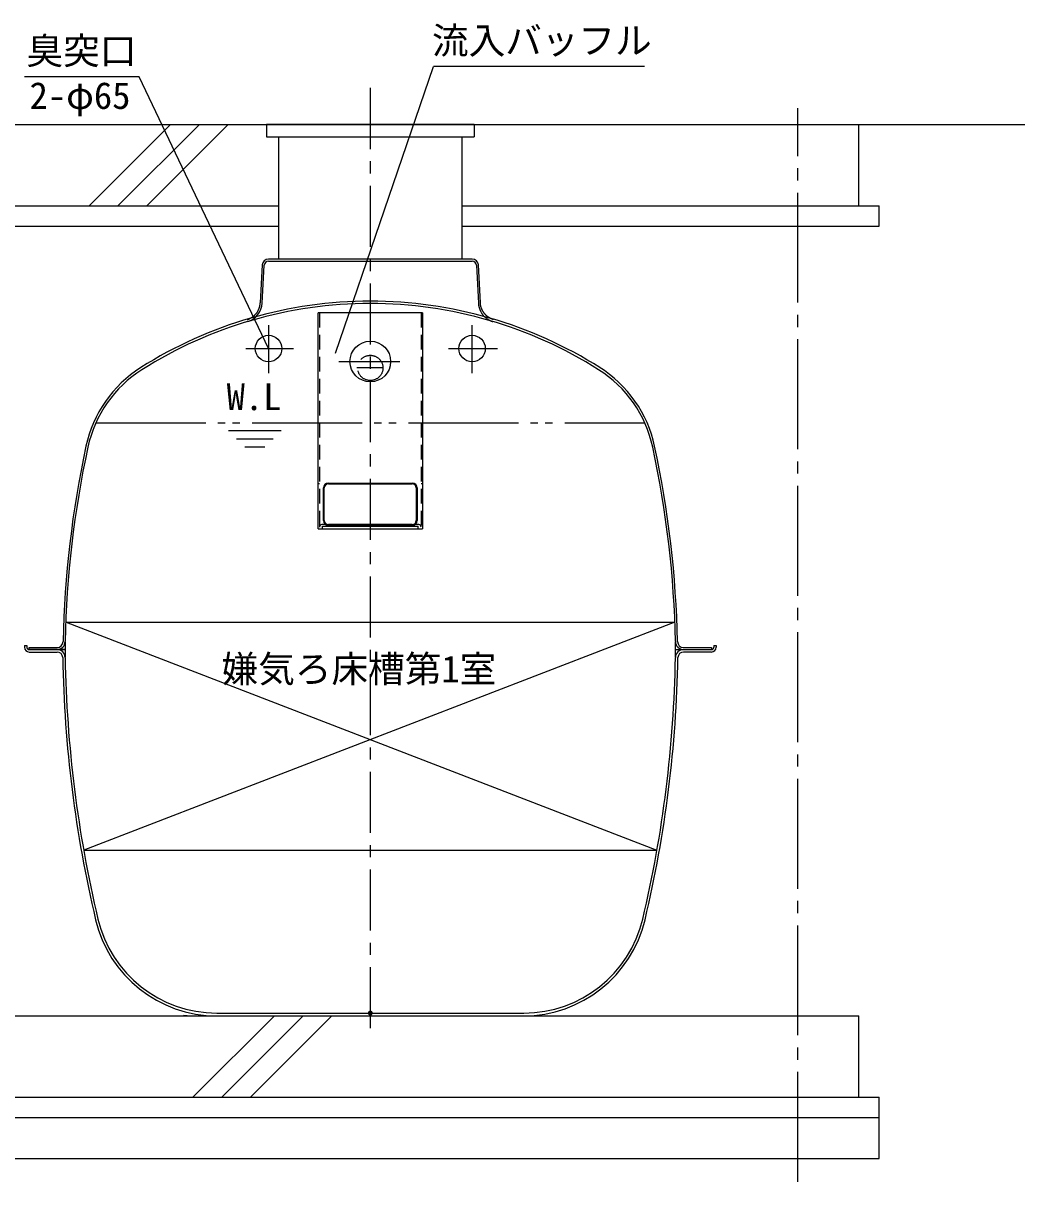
# Model space of a CAD drawing. Units: millimetres, scale not verified. Extents: x -11715 to 8910, y -9164 to 6308.
# Drawn here: x 449 to 2910, y -4311 to -1465 of the extents above; entities that cross this region are included whole.
import ezdxf
from ezdxf.enums import TextEntityAlignment as Align

# ---------------------------------------------------------------- set-up
doc = ezdxf.new("R2010")
doc.units = ezdxf.units.MM
doc.header["$LTSCALE"] = 30
for name, pattern in [('CHAIN1', [8, 5, -1, 1, -1]), ('CHAIN2', [12, 9, -1, 1, -1]), ('DASHED1', [1.8, 1.2, -0.6]), ('DASHED3', [4, 3, -1]), ('DOUBLE_CHAIN2', [12.8, 9, -1, 0.6, -0.6, 0.6, -1])]:
    doc.linetypes.add(name, pattern=pattern)
for name, color, linetype, lineweight in [('0-0_製作', 5, 'Continuous', 25), ('0-1_機器', 2, 'Continuous', 25), ('0-2_空気管', 3, 'Continuous', 25), ('0-5_09', 3, 'Continuous', 25), ('0-6_躯体', 3, 'Continuous', 25), ('0-D_文字', 7, 'Continuous', 25), ('0-E_08', 2, 'Continuous', 25)]:
    doc.layers.add(name, color=color, linetype=linetype, lineweight=lineweight)
doc.styles.add('ＭＳ ゴシック', font='')
doc.styles.get('ＭＳ ゴシック').set_extended_font_data('MS Gothic')

msp = doc.modelspace()

# ---------------------------------------------------------------- linework, layer by layer
at = {"layer": '0-0_製作', "color": 3}
for p in [(554.96, -2936.53), (598.07, -3496.53)]:
    msp.add_line(p, (2006.55, -3496.53), dxfattribs=at)
msp.add_lwpolyline([(554.96, -2936.53), (2050.42, -2936.53), (598.13, -3496.53)], dxfattribs=at)
at = {"layer": '0-1_機器'}
for p, q in [((102.34, -1713.55), (2910.42, -1713.55)), ((611.55, -1913.55), (811.55, -1713.55)), ((682.26, -1913.55), (882.26, -1713.55)), ((752.97, -1913.55), (952.97, -1713.55)), ((2502.34, -1913.55), (2502.34, -1713.55)), ((352.34, -1913.55), (1077.34, -1913.55)), ((1527.34, -1913.55), (2552.34, -1913.55)), ((2552.34, -1963.55), (2552.34, -1913.55)), ((352.34, -1963.55), (1077.34, -1963.55)), ((1527.34, -1963.55), (2552.34, -1963.55)), ((352.34, -3903.53), (2502.34, -3903.53)), ((866.55, -4103.53), (1066.55, -3903.53)), ((937.26, -4103.53), (1137.26, -3903.53)), ((1007.97, -4103.53), (1207.97, -3903.53)), ((2502.34, -4103.53), (2502.34, -3903.53)), ((52.34, -4103.53), (2552.34, -4103.53)), ((2552.34, -4253.53), (2552.34, -4103.53)), ((52.34, -4153.53), (2552.34, -4153.53)), ((52.34, -4253.53), (2552.34, -4253.53))]:
    msp.add_line(p, q, dxfattribs=at)
at = {"layer": '0-1_機器', "color": 3}
for p, q in [((1047.34, -1713.55), (1557.34, -1713.55)), ((1047.34, -1713.55), (1047.34, -1743.55)), ((1557.34, -1713.55), (1557.34, -1743.55)), ((1047.34, -1743.55), (1557.34, -1743.55))]:
    msp.add_line(p, q, dxfattribs=at)
at = {"layer": '0-2_空気管', "linetype": 'CHAIN1'}
for p, q in [((1302.34, -1623.9), (1302.34, -3959.19)), ((1052.34, -2206.17), (1052.34, -2324.67)), ((1552.34, -2324.67), (1552.34, -2206.17)), ((996.48, -2264.03), (1113.87, -2264.03)), ((1494.66, -2264.03), (1614.86, -2264.03)), ((1224.6, -2296.03), (1383.64, -2296.03))]:
    msp.add_line(p, q, dxfattribs=at)
at = {"layer": '0-2_空気管', "linetype": 'DASHED3'}
for p, q in [((1334.34, -2311.53), (1269.34, -2311.53)), ((458.34, -2993.53), (458.34, -2997.53)), ((552.33, -3003.53), (464.34, -3003.53)), ((2052.35, -3003.53), (2052.34, -3003.53)), ((2072.08, -3003.53), (2140.34, -3003.53)), ((2146.34, -2993.53), (2146.34, -2997.53))]:
    msp.add_line(p, q, dxfattribs=at)
at = {"layer": '0-2_空気管', "linetype": 'DOUBLE_CHAIN2'}
for p, q in [((628.02, -2446.53), (1976.66, -2446.53)), ((2052.34, -3003.53), (2072.08, -3003.53))]:
    msp.add_line(p, q, dxfattribs=at)
at = {"layer": '0-2_空気管'}
for p, q in [((452.34, -2993.53), (452.34, -2997.53)), ((452.34, -2993.53), (458.34, -2993.53)), ((464.34, -3003.53), (464.34, -2998.53)), ((464.34, -2998.53), (532.66, -2998.53)), ((464.34, -3003.53), (552.33, -3003.53)), ((464.34, -3009.53), (532.61, -3009.53)), ((2052.35, -3003.53), (2140.34, -3003.53)), ((2072.03, -2998.53), (2140.34, -2998.53)), ((2140.34, -3009.53), (2072.08, -3009.53)), ((2140.34, -2998.53), (2140.34, -3003.53)), ((2146.34, -2993.53), (2152.34, -2993.53)), ((2152.34, -2993.53), (2152.34, -2997.53)), ((925.05, -3896.53), (1679.63, -3896.53)), ((925.05, -3903.53), (1679.63, -3903.53))]:
    msp.add_line(p, q, dxfattribs=at)
msp.add_lwpolyline([(842.94, -3902.08), (843.84, -3902.18), (844.71, -3902.26), (845.55, -3902.33), (846.38, -3902.38), (847.2, -3902.43), (848.01, -3902.46), (848.81, -3902.49), (849.59, -3902.5), (850.32, -3902.52), (851.01, -3902.53), (851.63, -3902.53), (852.18, -3902.53)], dxfattribs=at)
for centre, radius in [((1052.34, -2264.03), 32.5), ((1302.34, -2296.03), 50), ((1552.34, -2264.03), 32.5)]:
    msp.add_circle(centre, radius, dxfattribs=at)
at = {"layer": '0-2_空気管', "linetype": 'DASHED3'}
msp.add_circle((1302.34, -2311.53), 31, dxfattribs=at)
at = {"layer": '0-2_空気管'}
for centre, radius, start, end in [((1302.34, -3203.53), 1056, 90, 122.294), ((1302.34, -3203.53), 1050, 90, 122.294), ((1302.34, -3203.53), 1056, 57.706, 90), ((1302.34, -3203.53), 1050, 57.706, 90), ((902.83, -2568.79), 306, 122.5569, 167.799), ((901.65, -2569.54), 300, 122.294, 167.825), ((1703.04, -2569.54), 300, 12.175, 57.706), ((1701.85, -2568.79), 306, 12.201, 57.813), ((3052.16, -3033.53), 2505, 167.799, 178.863), ((-447.48, -3033.53), 2505, 1.137, 12.201), ((3052.16, -3033.53), 2500, 167.825, 178.863), ((-447.48, -3033.53), 2500, 1.137, 12.175), ((532.66, -2983.53), 15, 270, 358.863), ((532.66, -2983.53), 20, 270, 358.863), ((2072.03, -2983.53), 20, 181.137, 270), ((2072.03, -2983.53), 15, 181.137, 270), ((464.34, -2997.53), 12, 180, 270), ((532.61, -3023.53), 20, 0.949, 90), ((532.61, -3023.53), 14, 0.949, 90), ((2072.08, -3023.53), 20, 90, 179.051), ((2072.08, -3023.53), 14, 90, 179.051), ((2140.34, -2997.53), 12, 270, 0), ((3552.19, -2973.53), 3006, 180.949, 193.341), ((3552.19, -2973.53), 3000, 180.949, 193.341), ((-947.51, -2973.53), 3000, 346.659, 359.051), ((-947.51, -2973.53), 3006, 346.659, 359.051), ((926.08, -3596.53), 307, 193.296, 269.808), ((925.05, -3596.53), 300, 193.341, 270), ((1678.61, -3596.53), 307, 270, 346.704), ((1679.63, -3596.53), 300, 270, 346.659)]:
    msp.add_arc(centre, radius, start, end, dxfattribs=at)
at = {"layer": '0-2_空気管', "linetype": 'DOUBLE_CHAIN2'}
for centre, radius, start, end in [((3052.16, -3033.53), 2500, 178.901, 179.312), ((-447.48, -3033.53), 2500, 0.688, 1.099), ((3552.19, -2973.53), 3000, 180.573, 180.917), ((-947.51, -2973.53), 3000, 359.083, 359.427)]:
    msp.add_arc(centre, radius, start, end, dxfattribs=at)
at = {"layer": '0-2_空気管', "linetype": 'DASHED3'}
for centre, start, end in [((464.34, -2997.53), 180, 270), ((2140.34, -2997.53), 270, 0)]:
    msp.add_arc(centre, 6, start, end, dxfattribs=at)
at = {"layer": '0-2_空気管', "color": 92}
for points in [[(1296.34, -3896.53), (1302.34, -3890.53), (1302.34, -3896.53)], [(1296.35, -3896.15), (1302.34, -3890.53), (1296.34, -3896.53)], [(1296.53, -3898.02), (1296.34, -3896.53), (1302.34, -3896.53)], [(1296.39, -3897.28), (1296.34, -3896.53), (1296.53, -3898.02)], [(1296.45, -3895.4), (1302.34, -3890.53), (1296.35, -3896.15)], [(1296.63, -3894.67), (1302.34, -3890.53), (1296.45, -3895.4)], [(1296.53, -3898.02), (1302.34, -3896.53), (1296.76, -3898.74)], [(1296.91, -3893.97), (1302.34, -3890.53), (1296.63, -3894.67)], [(1296.76, -3898.74), (1302.34, -3896.53), (1297.08, -3899.42)], [(1297.27, -3893.31), (1302.34, -3890.53), (1296.91, -3893.97)], [(1297.08, -3899.42), (1302.34, -3896.53), (1297.49, -3900.06)], [(1297.72, -3892.7), (1302.34, -3890.53), (1297.27, -3893.31)], [(1297.49, -3900.06), (1302.34, -3896.53), (1297.97, -3900.64)], [(1298.23, -3892.15), (1302.34, -3890.53), (1297.72, -3892.7)], [(1297.97, -3900.64), (1302.34, -3896.53), (1298.52, -3901.15)], [(1298.81, -3891.67), (1302.34, -3890.53), (1298.23, -3892.15)], [(1298.52, -3901.15), (1302.34, -3896.53), (1299.13, -3901.59)], [(1298.81, -3891.67), (1301.59, -3890.58), (1302.34, -3890.53)], [(1299.45, -3891.27), (1301.59, -3890.58), (1298.81, -3891.67)], [(1299.13, -3901.59), (1302.34, -3896.53), (1299.79, -3901.96)], [(1299.45, -3891.27), (1300.85, -3890.72), (1301.59, -3890.58)], [(1300.13, -3890.95), (1300.85, -3890.72), (1299.45, -3891.27)], [(1299.79, -3901.96), (1302.34, -3896.53), (1300.49, -3902.24)], [(1300.49, -3902.24), (1302.34, -3896.53), (1301.22, -3902.42)], [(1301.22, -3902.42), (1302.34, -3896.53), (1301.96, -3902.52)], [(1301.96, -3902.52), (1302.34, -3896.53), (1302.34, -3902.53)], [(1302.34, -3890.53), (1307.92, -3894.32), (1302.34, -3896.53)], [(1302.34, -3890.53), (1307.6, -3893.64), (1307.92, -3894.32)], [(1302.34, -3890.53), (1307.19, -3893), (1307.6, -3893.64)], [(1302.34, -3890.53), (1306.71, -3892.42), (1307.19, -3893)], [(1302.34, -3890.53), (1306.16, -3891.91), (1306.71, -3892.42)], [(1302.34, -3890.53), (1305.56, -3891.46), (1306.16, -3891.91)], [(1302.34, -3890.53), (1304.89, -3891.1), (1305.56, -3891.46)], [(1302.34, -3890.53), (1304.19, -3890.82), (1304.89, -3891.1)], [(1302.34, -3890.53), (1303.46, -3890.63), (1304.19, -3890.82)], [(1302.34, -3890.53), (1302.72, -3890.54), (1303.46, -3890.63)], [(1302.34, -3896.53), (1307.92, -3894.32), (1308.15, -3895.04)], [(1302.34, -3896.53), (1308.15, -3895.04), (1308.29, -3895.78)], [(1302.34, -3896.53), (1308.29, -3895.78), (1308.34, -3896.53)], [(1302.34, -3896.53), (1306.45, -3900.9), (1302.34, -3902.53)], [(1302.34, -3896.53), (1306.96, -3900.35), (1306.45, -3900.9)], [(1302.34, -3896.53), (1307.41, -3899.74), (1306.96, -3900.35)], [(1302.34, -3896.53), (1307.77, -3899.08), (1307.41, -3899.74)], [(1302.34, -3896.53), (1308.05, -3898.38), (1307.77, -3899.08)], [(1302.34, -3896.53), (1308.23, -3897.65), (1308.05, -3898.38)], [(1302.34, -3896.53), (1308.33, -3896.91), (1308.23, -3897.65)], [(1302.34, -3896.53), (1308.34, -3896.53), (1308.33, -3896.91)], [(1302.34, -3902.53), (1306.45, -3900.9), (1305.87, -3901.38)], [(1302.34, -3902.53), (1305.87, -3901.38), (1303.09, -3902.48)], [(1303.09, -3902.48), (1305.87, -3901.38), (1305.23, -3901.79)], [(1303.09, -3902.48), (1305.23, -3901.79), (1303.83, -3902.34)], [(1303.83, -3902.34), (1305.23, -3901.79), (1304.55, -3902.11)]]:
    msp.add_solid(points, dxfattribs=at)
at = {"layer": '0-5_09'}
for p, q in [((1077.34, -2044.5), (1077.34, -1743.55)), ((1527.34, -1743.55), (1527.34, -2044.5)), ((1552.85, -2044.5), (1051.83, -2044.5)), ((1051.83, -2049.5), (1552.85, -2049.5)), ((1036.85, -2058.71), (1031.8, -2152.06)), ((1036.79, -2152.32), (1041.84, -2058.97)), ((1562.84, -2058.97), (1567.89, -2152.32)), ((1572.88, -2152.06), (1567.83, -2058.71)), ((1601.48, -2197.01), (1602, -2197.17)), ((1602, -2197.17), (1603.48, -2197.61))]:
    msp.add_line(p, q, dxfattribs=at)
for points in [[(1023.43, -2175.94), (1023.99, -2175.13), (1024.54, -2174.31), (1025.07, -2173.48), (1025.58, -2172.64), (1026.08, -2171.78), (1026.55, -2170.92), (1027.01, -2170.04), (1027.44, -2169.16), (1027.86, -2168.26), (1028.26, -2167.36), (1028.63, -2166.45), (1028.99, -2165.54), (1029.32, -2164.62), (1029.64, -2163.72), (1029.92, -2162.83), (1030.19, -2161.96), (1030.43, -2161.12), (1030.64, -2160.3), (1030.83, -2159.52), (1030.99, -2158.78), (1031.13, -2158.08), (1031.25, -2157.41), (1031.35, -2156.78), (1031.43, -2156.19), (1031.5, -2155.64), (1031.56, -2155.12), (1031.61, -2154.65), (1031.66, -2154.22), (1031.69, -2153.83), (1031.72, -2153.49), (1031.74, -2153.18), (1031.76, -2152.91), (1031.77, -2152.69), (1031.8, -2152.06)], [(1567.89, -2152.32), (1567.92, -2152.95), (1567.93, -2153.21), (1567.95, -2153.52), (1567.97, -2153.88), (1568, -2154.27), (1568.03, -2154.69), (1568.06, -2155.14), (1568.11, -2155.59), (1568.15, -2156.06), (1568.21, -2156.52), (1568.27, -2157), (1568.34, -2157.48), (1568.43, -2157.99), (1568.53, -2158.52), (1568.65, -2159.09), (1568.78, -2159.69), (1568.94, -2160.35), (1569.11, -2161.06), (1569.31, -2161.8), (1569.52, -2162.58), (1569.74, -2163.36), (1569.96, -2164.15), (1570.19, -2164.92), (1570.42, -2165.65), (1570.64, -2166.35), (1570.85, -2166.99), (1571.06, -2167.59), (1571.28, -2168.17), (1571.52, -2168.74), (1571.77, -2169.33), (1572.06, -2169.95), (1572.38, -2170.62), (1572.75, -2171.36), (1573.17, -2172.18), (1573.64, -2173.07), (1574.15, -2174.01), (1574.69, -2174.97), (1575.25, -2175.95), (1575.82, -2176.93)], [(1585.09, -2180.65), (1584.38, -2179.94), (1583.71, -2179.25), (1583.09, -2178.57), (1582.51, -2177.9), (1581.96, -2177.23), (1581.44, -2176.53), (1580.93, -2175.8), (1580.43, -2175.03), (1579.92, -2174.19), (1579.39, -2173.27), (1578.85, -2172.27), (1578.3, -2171.2), (1577.74, -2170.08), (1577.18, -2168.93), (1576.64, -2167.77), (1576.13, -2166.63), (1575.66, -2165.52), (1575.23, -2164.46), (1574.85, -2163.48), (1574.53, -2162.56), (1574.25, -2161.7), (1574.01, -2160.88), (1573.81, -2160.1), (1573.64, -2159.35), (1573.5, -2158.62), (1573.38, -2157.9), (1573.28, -2157.17), (1573.19, -2156.46), (1573.12, -2155.77), (1573.06, -2155.11), (1573.02, -2154.49), (1572.98, -2153.94), (1572.95, -2153.45), (1572.88, -2152.06)], [(999.77, -2192.82), (1000.19, -2192.69), (1000.37, -2192.64), (1000.58, -2192.57), (1000.84, -2192.49), (1001.13, -2192.4), (1001.46, -2192.29), (1001.83, -2192.17), (1002.24, -2192.02), (1002.69, -2191.86), (1003.17, -2191.68), (1003.69, -2191.49), (1004.24, -2191.26), (1004.83, -2191.02), (1005.45, -2190.74), (1006.1, -2190.44), (1006.79, -2190.11), (1007.5, -2189.74), (1008.24, -2189.34), (1009.01, -2188.91), (1009.79, -2188.45), (1010.59, -2187.96), (1011.39, -2187.44), (1012.2, -2186.9), (1013, -2186.34), (1013.8, -2185.76), (1014.58, -2185.16), (1015.35, -2184.54), (1016.11, -2183.91), (1016.85, -2183.26), (1017.58, -2182.6), (1018.29, -2181.92), (1018.99, -2181.22), (1019.67, -2180.51), (1020.34, -2179.78), (1020.99, -2179.04), (1021.62, -2178.28), (1022.24, -2177.52), (1022.84, -2176.73), (1023.43, -2175.94)], [(1575.82, -2176.93), (1576.4, -2177.87), (1576.97, -2178.78), (1577.54, -2179.63), (1578.11, -2180.43), (1578.7, -2181.2), (1579.31, -2181.94), (1579.96, -2182.68), (1580.67, -2183.43), (1581.44, -2184.2), (1582.29, -2185.01), (1583.23, -2185.86), (1584.24, -2186.74), (1585.3, -2187.64), (1586.4, -2188.54), (1587.51, -2189.42), (1588.61, -2190.27), (1589.68, -2191.08), (1590.71, -2191.82), (1591.67, -2192.48), (1592.58, -2193.08), (1593.44, -2193.6), (1594.25, -2194.07), (1595.04, -2194.5), (1595.81, -2194.88), (1596.56, -2195.22), (1597.31, -2195.54), (1598.07, -2195.84), (1598.81, -2196.12), (1599.54, -2196.38), (1600.24, -2196.61), (1600.89, -2196.82), (1601.48, -2197.01)], [(1604.91, -2192.82), (1604.37, -2192.66), (1604.15, -2192.59), (1603.88, -2192.51), (1603.57, -2192.41), (1603.23, -2192.31), (1602.87, -2192.19), (1602.49, -2192.07), (1602.1, -2191.93), (1601.7, -2191.79), (1601.31, -2191.65), (1600.91, -2191.49), (1600.5, -2191.32), (1600.08, -2191.14), (1599.63, -2190.94), (1599.16, -2190.72), (1598.66, -2190.47), (1598.12, -2190.19), (1597.54, -2189.89), (1596.93, -2189.56), (1596.29, -2189.21), (1595.65, -2188.85), (1595.02, -2188.49), (1594.39, -2188.12), (1593.79, -2187.77), (1593.23, -2187.43), (1592.72, -2187.11), (1592.24, -2186.79), (1591.78, -2186.48), (1591.33, -2186.15), (1590.86, -2185.81), (1590.38, -2185.42), (1589.86, -2185), (1589.3, -2184.52), (1588.67, -2183.97), (1587.99, -2183.37), (1587.28, -2182.73), (1586.55, -2182.05), (1585.82, -2181.36), (1585.09, -2180.65)]]:
    msp.add_lwpolyline(points, dxfattribs=at)
for centre, radius, start, end in [((1051.83, -2059.5), 15, 90, 177), ((1051.83, -2059.5), 10, 90, 177), ((1552.85, -2059.5), 15, 3, 90), ((1552.85, -2059.5), 10, 3, 90), ((986.86, -2149.71), 50, 286.666, 357)]:
    msp.add_arc(centre, radius, start, end, dxfattribs=at)
at = {"layer": '0-6_躯体'}
for p, q in [((1557.34, -1713.55), (1047.34, -1713.55)), ((1174.34, -2706.81), (1174.34, -2176.5)), ((1430.34, -2176.5), (1174.34, -2176.5)), ((1430.34, -2176.5), (1430.34, -2706.81)), ((1187.34, -2686.5), (1187.34, -2606.5)), ((1189.34, -2686.5), (1189.34, -2606.5)), ((1199.34, -2594.5), (1405.34, -2594.5)), ((1199.34, -2596.5), (1405.34, -2596.5)), ((1415.34, -2606.5), (1415.34, -2686.5)), ((1417.34, -2606.5), (1417.34, -2686.5)), ((1192.71, -2696.5), (1183.34, -2696.5)), ((1405.36, -2696.5), (1199.34, -2696.5)), ((1405.34, -2698.5), (1199.34, -2698.5)), ((1421.34, -2696.5), (1411.97, -2696.5)), ((1420.07, -2706.81), (1420.07, -2700.75)), ((1174.34, -2706.81), (1430.34, -2706.81)), ((452.34, -3903.53), (2152.34, -3903.53))]:
    msp.add_line(p, q, dxfattribs=at)
at = {"layer": '0-6_躯体', "linetype": 'DASHED1'}
for p, q in [((1177.34, -2176.5), (1177.34, -2706.81)), ((1427.34, -2176.5), (1427.34, -2706.81)), ((1177.34, -2596.5), (1174.34, -2596.5)), ((1430.34, -2596.5), (1427.34, -2596.5))]:
    msp.add_line(p, q, dxfattribs=at)
at = {"layer": '0-6_躯体'}
msp.add_lwpolyline([(1184.61, -2706.81), (1184.61, -2700.75), (1420.07, -2700.75)], dxfattribs=at)
for centre, radius, start, end in [((1199.34, -2606.5), 12, 90, 180), ((1199.34, -2606.5), 10, 90, 180), ((1405.34, -2606.5), 12, 0, 90), ((1405.34, -2606.5), 10, 0, 90), ((1183.34, -2702.5), 6, 90, 180), ((1199.34, -2686.5), 12, 180, 270), ((1199.34, -2686.5), 10, 180, 270), ((1405.34, -2686.5), 10, 270, 0), ((1405.34, -2686.5), 12, 270, 0), ((1421.34, -2702.5), 6, 0, 90)]:
    msp.add_arc(centre, radius, start, end, dxfattribs=at)
at = {"layer": '0-D_文字', "color": 3}
for p, q in [((1216.79, -2274.99), (1457.75, -1571.03)), ((1975.75, -1571.03), (1457.75, -1571.03)), ((734.61, -1596.38), (452.64, -1596.38)), ((1052.34, -2264.03), (734.61, -1596.38)), ((1083.4, -2466.52), (953.9, -2466.52)), ((1063.4, -2486.52), (973.9, -2486.52)), ((1043.4, -2506.52), (993.9, -2506.52))]:
    msp.add_line(p, q, dxfattribs=at)
at = {"layer": '0-E_08', "linetype": 'CHAIN2'}
msp.add_line((2352.34, -4311.19), (2352.34, -1673.07), dxfattribs=at)

# ---------------------------------------------------------------- texts
at = {"layer": '0-D_文字', "color": 4, "style": 'ＭＳ ゴシック'}
for s, p in [('流入バッフル', (1453.75, -1560.03)), ('臭突口', (457.64, -1585.38)), ('2-φ65', (465.24, -1695.18)), ('W.L', (949.39, -2435.14)), ('嫌気ろ床槽第1室', (936.97, -3103.85))]:
    msp.add_text(s, height=65.98, dxfattribs=at).set_placement(p, align=Align.BOTTOM_LEFT)

doc.saveas('drawing.dxf')
